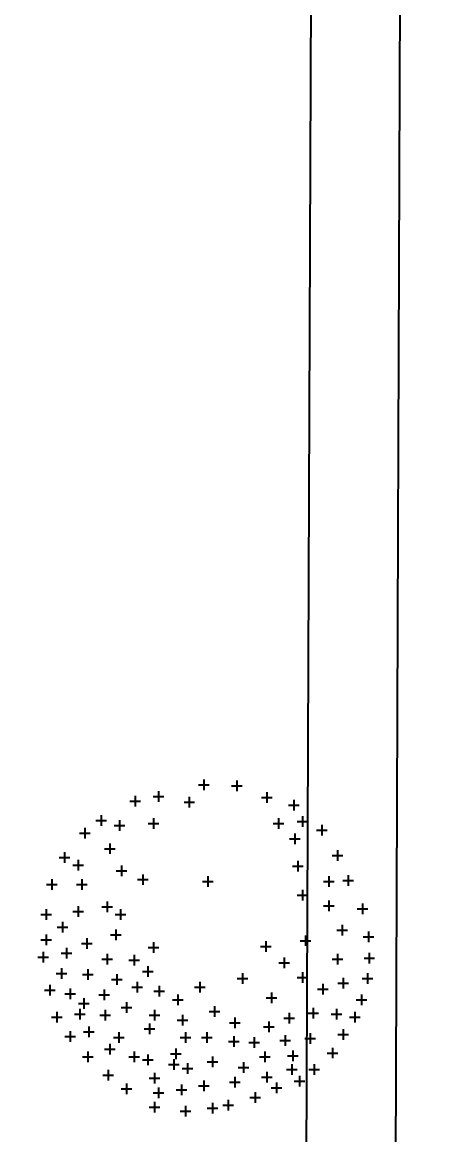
# Model space of a CAD drawing. Header units: inches. Extents: x 203 to 1065, y -1127 to 921.
# Drawn here: x 809.2 to 813.72, y 738.51 to 750.2 of the extents above; entities that cross this region are included whole.
import ezdxf

# ---------------------------------------------------------------- set-up
doc = ezdxf.new("R2010")
doc.units = ezdxf.units.IN
doc.header["$MEASUREMENT"] = 0
doc.header["$PDMODE"] = 35
for name, color, linetype in [('calle', 3, 'Continuous'), ('COTAS', 7, 'Continuous'), ('Vegetación', 102, 'Continuous')]:
    doc.layers.add(name, color=color, linetype=linetype)
doc.styles.add('TECHNICLITE', font='techl___.ttf')
doc.dimstyles.new('1-100', dxfattribs={"dimscale": 0, "dimtxt": 0.09, "dimasz": 0.03, "dimexe": 0.12, "dimexo": 0.2, "dimgap": 0.005, "dimtad": 3, "dimzin": 0, "dimdsep": 46, "dimtxsty": 'TECHNICLITE', "dimblk1": 'COTA', "dimblk2": 'COTA', "dimsah": 1, "dimcen": 2.5, "dimse1": 1, "dimse2": 1, "dimclrd": 7, "dimclre": 7, "dimclrt": 7, "dimadec": 0, "dimazin": 0, "dimtfac": 1, "dimtdec": 6, "dimtmove": 2, "dimatfit": 3, "dimldrblk": 'COTA', "dimfxl": 1, "dimtolj": 1, "dimtzin": 0, "dimarcsym": 0})

# ---------------------------------------------------------------- blocks, each defined once
blk = doc.blocks.new('RB13')
for p, q in [((0.00127, 0.49667), (0.00127, 0.4655)), ((-0.09496, 0.49383), (-0.09496, 0.46267)), ((0.01685, 0.48108), (-0.01432, 0.48108)), ((-0.07937, 0.47825), (-0.11054, 0.47825)), ((0.13428, 0.46267), (0.13428, 0.4315)), ((-0.18269, 0.45983), (-0.18269, 0.42867)), ((0.14987, 0.44708), (0.1187, 0.44708)), ((0.2022, 0.4485), (0.2022, 0.41733)), ((-0.16711, 0.44425), (-0.19827, 0.44425)), ((0.04372, 0.44567), (0.04372, 0.4145)), ((-0.26193, 0.43717), (-0.26193, 0.406)), ((0.21779, 0.43292), (0.18662, 0.43292)), ((0.0593, 0.43008), (0.02814, 0.43008)), ((-0.24635, 0.42158), (-0.27752, 0.42158)), ((0.30126, 0.39183), (0.30126, 0.36066)), ((-0.2874, 0.389), (-0.2874, 0.35783)), ((-0.21665, 0.38333), (-0.21665, 0.35216)), ((0.14843, 0.38333), (0.14843, 0.35216)), ((0.24749, 0.37767), (0.24749, 0.3465)), ((0.31684, 0.37625), (0.28567, 0.37625)), ((-0.27182, 0.37342), (-0.30299, 0.37342)), ((-0.20107, 0.36775), (-0.23223, 0.36775)), ((0.16402, 0.36775), (0.13285, 0.36775)), ((-0.34401, 0.3635), (-0.34401, 0.33233)), ((0.26307, 0.36208), (0.2319, 0.36208)), ((0.34937, 0.355), (0.34937, 0.32383)), ((-0.32842, 0.34791), (-0.35959, 0.34791)), ((0.36495, 0.33941), (0.33379, 0.33941)), ((-0.26476, 0.338), (-0.26476, 0.30683)), ((-0.24918, 0.32241), (-0.28035, 0.32241)), ((0.27579, 0.30966), (0.27579, 0.2785)), ((0.29137, 0.29408), (0.2602, 0.29408)), ((-0.38929, 0.28983), (-0.38929, 0.25866)), ((0.4088, 0.28416), (0.4088, 0.253)), ((-0.3737, 0.27425), (-0.40487, 0.27425)), ((0.42439, 0.26858), (0.39322, 0.26858)), ((0.36918, 0.2615), (0.36918, 0.23033)), ((-0.27325, 0.25866), (-0.27325, 0.22749)), ((0.24183, 0.2445), (0.24183, 0.21333)), ((0.38476, 0.24591), (0.3536, 0.24591)), ((-0.25767, 0.24308), (-0.28884, 0.24308)), ((0.25741, 0.22891), (0.22624, 0.22891)), ((0.17956, 0.21899), (0.17956, 0.18783)), ((-0.42042, 0.21616), (-0.42042, 0.18499)), ((-0.36382, 0.21333), (-0.36382, 0.18216)), ((-0.01005, 0.21333), (-0.01005, 0.18216)), ((0.19515, 0.20341), (0.16398, 0.20341)), ((0.35786, 0.20483), (0.35786, 0.17366)), ((0.44559, 0.20483), (0.44559, 0.17366)), ((-0.40483, 0.20058), (-0.436, 0.20058)), ((-0.34823, 0.19774), (-0.3794, 0.19774)), ((0.00553, 0.19774), (-0.02564, 0.19774)), ((0.37344, 0.18924), (0.34228, 0.18924)), ((0.46118, 0.18924), (0.43001, 0.18924)), ((-0.2874, 0.17366), (-0.2874, 0.14249)), ((-0.27182, 0.15808), (-0.30299, 0.15808)), ((-0.36382, 0.14249), (-0.36382, 0.11133)), ((0.28428, 0.13966), (0.28428, 0.10849)), ((-0.46287, 0.13399), (-0.46287, 0.10282)), ((-0.34823, 0.12691), (-0.3794, 0.12691)), ((0.29986, 0.12408), (0.26869, 0.12408)), ((0.36918, 0.12549), (0.36918, 0.09432)), ((-0.44729, 0.11841), (-0.47845, 0.11841)), ((0.24466, 0.11699), (0.24466, 0.08582)), ((0.46257, 0.11699), (0.46257, 0.08582)), ((0.38476, 0.10991), (0.3536, 0.10991)), ((0.26024, 0.10141), (0.22907, 0.10141)), ((0.47816, 0.10141), (0.44699, 0.10141)), ((0.41446, 0.08016), (0.41446, 0.04899)), ((-0.40344, 0.07166), (-0.40344, 0.04049)), ((0.43005, 0.06457), (0.39888, 0.06457)), ((-0.38785, 0.05607), (-0.41902, 0.05607)), ((0.25881, 0.05749), (0.25881, 0.02632)), ((-0.47985, 0.05182), (-0.47985, 0.02066)), ((0.46257, 0.04332), (0.46257, 0.01216)), ((-0.29589, 0.04049), (-0.29589, 0.00932)), ((0.27439, 0.04191), (0.24322, 0.04191)), ((-0.46427, 0.03624), (-0.49543, 0.03624)), ((0.34371, 0.03199), (0.34371, 0.00082)), ((0.47816, 0.02774), (0.44699, 0.02774)), ((-0.28031, 0.02491), (-0.31148, 0.02491)), ((-0.17986, 0.02349), (-0.17986, -0.00768)), ((0.14843, 0.02066), (0.14843, -0.01051)), ((0.35929, 0.01641), (0.32813, 0.01641)), ((-0.16428, 0.00791), (-0.19544, 0.00791)), ((0.16402, 0.00507), (0.13285, 0.00507)), ((0.40314, 0.00366), (0.40314, -0.02751)), ((0.47106, -0.00768), (0.47106, -0.03885)), ((-0.48268, -0.01051), (-0.48268, -0.04168)), ((0.41873, -0.01193), (0.38756, -0.01193)), ((-0.38929, -0.01334), (-0.38929, -0.04451)), ((0.20503, -0.01618), (0.20503, -0.04735)), ((0.28428, -0.01334), (0.28428, -0.04451)), ((-0.23363, -0.02468), (-0.23363, -0.05585)), ((0.48665, -0.02326), (0.45548, -0.02326)), ((-0.4671, -0.02609), (-0.49826, -0.02609)), ((-0.3737, -0.02893), (-0.40487, -0.02893)), ((0.29986, -0.02893), (0.26869, -0.02893)), ((0.22062, -0.03176), (0.18945, -0.03176)), ((-0.21805, -0.04026), (-0.24922, -0.04026)), ((0.16541, -0.05018), (0.16541, -0.08135)), ((0.41729, -0.05585), (0.41729, -0.08701)), ((0.34088, -0.05868), (0.34088, -0.08985)), ((-0.2874, -0.06718), (-0.2874, -0.09835)), ((0.181, -0.06576), (0.14983, -0.06576)), ((-0.47702, -0.07001), (-0.47702, -0.10118)), ((-0.11194, -0.07001), (-0.11194, -0.10118)), ((0.43288, -0.07143), (0.40171, -0.07143)), ((0.25598, -0.07285), (0.25598, -0.10401)), ((0.35646, -0.07426), (0.3253, -0.07426)), ((-0.40627, -0.08418), (-0.40627, -0.11535)), ((-0.27182, -0.08276), (-0.30299, -0.08276)), ((-0.46144, -0.0856), (-0.4926, -0.0856)), ((-0.09635, -0.0856), (-0.12752, -0.0856)), ((0.27156, -0.08843), (0.24039, -0.08843)), ((0.01259, -0.09551), (0.01259, -0.12668)), ((0.19654, -0.09551), (0.19654, -0.12668)), ((-0.39068, -0.09976), (-0.42185, -0.09976)), ((-0.34684, -0.10118), (-0.34684, -0.13235)), ((0.45125, -0.10401), (0.45125, -0.13518)), ((0.13145, -0.10685), (0.13145, -0.13801)), ((0.02817, -0.1111), (-0.003, -0.1111)), ((0.21213, -0.1111), (0.18096, -0.1111)), ((-0.33125, -0.11676), (-0.36242, -0.11676)), ((0.39182, -0.11535), (0.39182, -0.14651)), ((0.29277, -0.11818), (0.29277, -0.14935)), ((0.46684, -0.1196), (0.43567, -0.1196)), ((0.14704, -0.12243), (0.11587, -0.12243)), ((-0.19684, -0.12668), (-0.19684, -0.15785)), ((-0.46004, -0.13235), (-0.46004, -0.16352)), ((0.07768, -0.13235), (0.07768, -0.16352)), ((0.40741, -0.13093), (0.37624, -0.13093)), ((0.30835, -0.13376), (0.27718, -0.13376)), ((-0.18126, -0.14226), (-0.21242, -0.14226)), ((0.3522, -0.14368), (0.3522, -0.17485)), ((-0.44446, -0.14793), (-0.47562, -0.14793)), ((0.09326, -0.14793), (0.0621, -0.14793)), ((0.22768, -0.15501), (0.22768, -0.18618)), ((0.36778, -0.15926), (0.33662, -0.15926)), ((-0.02986, -0.16635), (-0.02986, -0.19752)), ((-0.31853, -0.17202), (-0.31853, -0.20318)), ((0.24326, -0.1706), (0.21209, -0.1706)), ((-0.38646, -0.17485), (-0.38646, -0.20602)), ((0.36352, -0.17485), (0.36352, -0.20602)), ((0.1456, -0.17768), (0.1456, -0.20885)), ((0.28994, -0.17768), (0.28994, -0.20885)), ((-0.01428, -0.18193), (-0.04545, -0.18193)), ((-0.44023, -0.18335), (-0.44023, -0.21452)), ((0.43144, -0.18335), (0.43144, -0.21452)), ((-0.30295, -0.1876), (-0.33412, -0.1876)), ((-0.24778, -0.18618), (-0.24778, -0.21735)), ((-0.37087, -0.19043), (-0.40204, -0.19043)), ((0.06353, -0.19185), (0.06353, -0.22302)), ((0.3791, -0.19043), (0.34794, -0.19043)), ((0.16119, -0.19327), (0.13002, -0.19327)), ((0.30552, -0.19327), (0.27435, -0.19327)), ((-0.42465, -0.19893), (-0.45581, -0.19893)), ((-0.2322, -0.20177), (-0.26337, -0.20177)), ((-0.0893, -0.20035), (-0.0893, -0.23152)), ((0.44703, -0.19893), (0.41586, -0.19893)), ((0.07911, -0.20743), (0.04795, -0.20743)), ((-0.18835, -0.21168), (-0.18835, -0.24285)), ((-0.07371, -0.21593), (-0.10488, -0.21593)), ((0.15975, -0.21735), (0.15975, -0.24852)), ((-0.17277, -0.22727), (-0.20393, -0.22727)), ((0.33805, -0.22585), (0.33805, -0.25702)), ((-0.40627, -0.23435), (-0.40627, -0.26552)), ((0.17534, -0.23293), (0.14417, -0.23293)), ((0.39182, -0.24002), (0.39182, -0.27118)), ((-0.00722, -0.24285), (-0.00722, -0.27402)), ((0.05504, -0.24285), (0.05504, -0.27402)), ((0.25032, -0.24285), (0.25032, -0.27402)), ((0.35363, -0.24143), (0.32247, -0.24143)), ((-0.31004, -0.24568), (-0.31004, -0.27685)), ((-0.39068, -0.24993), (-0.42185, -0.24993)), ((-0.23646, -0.25135), (-0.23646, -0.28252)), ((-0.1459, -0.25702), (-0.1459, -0.28818)), ((-0.08647, -0.25418), (-0.08647, -0.28535)), ((0.40741, -0.2556), (0.37624, -0.2556)), ((0.00836, -0.25843), (-0.02281, -0.25843)), ((0.07062, -0.25843), (0.03946, -0.25843)), ((0.2659, -0.25843), (0.23473, -0.25843)), ((-0.29446, -0.26127), (-0.32563, -0.26127)), ((-0.22088, -0.26693), (-0.25205, -0.26693)), ((-0.07088, -0.26977), (-0.10205, -0.26977)), ((-0.13031, -0.2726), (-0.16148, -0.2726)), ((0.27579, -0.27685), (0.27579, -0.30802)), ((-0.37514, -0.28818), (-0.37514, -0.31935)), ((0.08334, -0.29102), (0.08334, -0.32219)), ((0.29137, -0.29243), (0.2602, -0.29243)), ((-0.2591, -0.29669), (-0.2591, -0.32785)), ((-0.17703, -0.29952), (-0.17703, -0.33069)), ((0.20503, -0.29952), (0.20503, -0.33069)), ((0.34088, -0.29952), (0.34088, -0.33069)), ((-0.35955, -0.30377), (-0.39072, -0.30377)), ((0.09892, -0.3066), (0.06776, -0.3066)), ((0.16541, -0.30802), (0.16541, -0.33919)), ((-0.24352, -0.31227), (-0.27469, -0.31227)), ((-0.16145, -0.3151), (-0.19261, -0.3151)), ((-0.0242, -0.31369), (-0.0242, -0.34485)), ((0.22062, -0.3151), (0.18945, -0.3151)), ((0.35646, -0.3151), (0.3253, -0.3151)), ((0.089, -0.32219), (0.089, -0.35335)), ((0.181, -0.3236), (0.14983, -0.3236)), ((-0.11477, -0.33069), (-0.11477, -0.36185)), ((-0.00862, -0.32927), (-0.03979, -0.32927)), ((0.04938, -0.33352), (0.04938, -0.36469)), ((-0.32136, -0.33635), (-0.32136, -0.36752)), ((-0.25627, -0.33635), (-0.25627, -0.36752)), ((0.10458, -0.33777), (0.07342, -0.33777)), ((-0.09918, -0.34627), (-0.13035, -0.34627)), ((0.06496, -0.3491), (0.0338, -0.3491)), ((-0.30578, -0.35194), (-0.33695, -0.35194)), ((-0.24069, -0.35194), (-0.27186, -0.35194)), ((0.28145, -0.35335), (0.28145, -0.38452)), ((-0.18269, -0.35902), (-0.18269, -0.39019)), ((0.1456, -0.36185), (0.1456, -0.39302)), ((-0.27891, -0.37035), (-0.27891, -0.40152)), ((0.29703, -0.36894), (0.26586, -0.36894)), ((-0.0893, -0.37319), (-0.0893, -0.40435)), ((-0.16711, -0.3746), (-0.19827, -0.3746)), ((0.16119, -0.37744), (0.13002, -0.37744)), ((-0.26333, -0.38594), (-0.2945, -0.38594)), ((0.00127, -0.38452), (0.00127, -0.41569)), ((-0.21099, -0.39019), (-0.21099, -0.42135)), ((-0.07371, -0.38877), (-0.10488, -0.38877)), ((0.22768, -0.39302), (0.22768, -0.42419)), ((0.06636, -0.39585), (0.06636, -0.42702)), ((0.01685, -0.4001), (-0.01432, -0.4001)), ((-0.19541, -0.40577), (-0.22657, -0.40577)), ((0.13428, -0.40435), (0.13428, -0.43552)), ((0.24326, -0.4086), (0.21209, -0.4086)), ((0.08194, -0.41144), (0.05078, -0.41144)), ((-0.14873, -0.41852), (-0.14873, -0.44969)), ((0.14987, -0.41994), (0.1187, -0.41994)), ((-0.13314, -0.43411), (-0.16431, -0.43411)), ((-0.06949, -0.44119), (-0.06949, -0.47236)), ((0.1456, -0.44686), (0.1456, -0.47802)), ((-0.0242, -0.44969), (-0.0242, -0.48086)), ((-0.0539, -0.45677), (-0.08507, -0.45677)), ((0.05504, -0.45819), (0.05504, -0.48936)), ((-0.00862, -0.46527), (-0.03979, -0.46527)), ((0.16119, -0.46244), (0.13002, -0.46244)), ((0.07062, -0.47377), (0.03946, -0.47377))]:
    blk.add_line(p, q)
blk = doc.blocks.new('52312494')
at = {"xscale": 10, "zscale": 10}
blk.add_blockref('RB13', (0.0764, -0.0469), dxfattribs=at)
blk = doc.blocks.new('ARBOL39')
at = {"xscale": 0.15, "yscale": 1.5, "zscale": 0.15}
blk.add_blockref('52312494', (0, 0), dxfattribs=at)
blk = doc.blocks.new('COTA')
h = blk.add_hatch(color=256)
edge = h.paths.add_edge_path()
edge.add_arc((0, 0), 0.5, 0, 360)
for p, q in [((0, 2), (0, -2)), ((-1.5, 0), (1.5, 0))]:
    blk.add_line(p, q)
blk.add_circle((0, 0), 0.5)
blk = doc.blocks.new('*D118')
at = {"layer": 'COTAS', "color": 7, "lineweight": -2, "transparency": 16777216}
blk.add_line((812.712, 632.301), (813.357, 800.224), dxfattribs=at)
at = {"layer": 'Defpoints', "color": 0, "transparency": 16777216}
for p in [(807.203, 800.428), (813.358, 800.404), (806.556, 632.145)]:
    blk.add_point(p, dxfattribs=at)
at = {"layer": 'COTAS', "color": 7, "lineweight": -2, "transparency": 16777216, "xscale": 0.18, "yscale": 0.18, "zscale": 0.18}
for p, rotation in [((813.358, 800.404), 89.77979540843003), ((812.711, 632.121), 269.7797954084301)]:
    blk.add_blockref('COTA', p, dxfattribs=dict(at, rotation=rotation))
at = {"layer": 'COTAS', "color": 7, "transparency": 16777216, "insert": (812.62, 716.264), "char_height": 0.8, "attachment_point": 5, "rotation": 89.7798, "style": 'TECHNICLITE'}
blk.add_mtext('\\A1;168.28', dxfattribs=at)

msp = doc.modelspace()

# ---------------------------------------------------------------- linework, layer by layer
at = {"layer": 'calle', "color": 4}
msp.add_line((811.795, 637.124), (812.396, 793.552), dxfattribs=at)

# ---------------------------------------------------------------- block references
at = {"layer": 'Vegetación', "xscale": -2.39420562439072, "yscale": 2.39420562439072, "zscale": 2.39420562439072}
msp.add_blockref('ARBOL39', (811.136, 740.633), dxfattribs=at)

# ---------------------------------------------------------------- dimensions: what is measured, and where the dimension line sits
at = {"layer": 'COTAS'}
dim = msp.add_aligned_dim(p1=(806.556, 632.145), p2=(807.203, 800.428), distance=-6.155, dimstyle='1-100', override={"dimscale": 1, "dimtxt": 0.8, "dimasz": 0.18}, dxfattribs=at)
dim.commit()
dim.dimension.update_dxf_attribs({"geometry": '*D118', "text_midpoint": (812.62, 716.264)})

doc.saveas('drawing.dxf')
